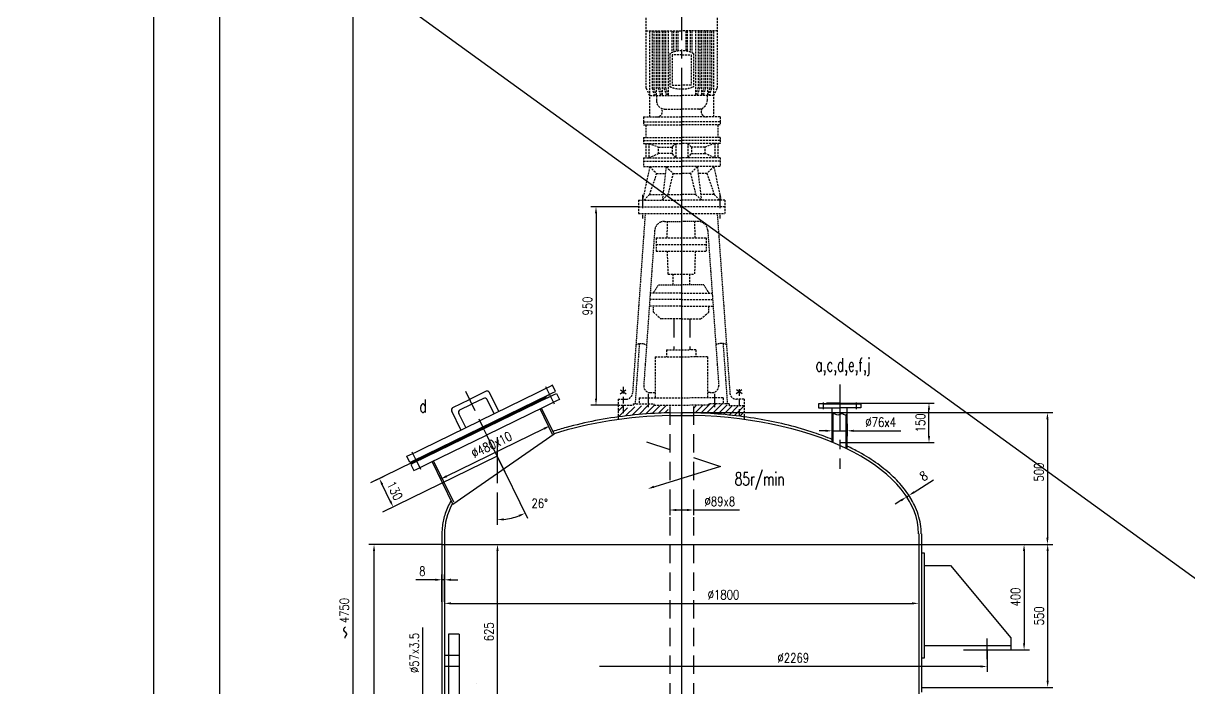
# Model space of a CAD drawing. Header units: millimetres. Extents: x -1762 to 42666, y -863 to 15979.
# Drawn here: x 32795 to 37218, y 2733 to 5254 of the extents above; entities that cross this region are included whole.
import ezdxf

# ---------------------------------------------------------------- set-up
doc = ezdxf.new("R2010")
doc.units = ezdxf.units.MM
doc.header["$LTSCALE"] = 10
doc.header["$MEASUREMENT"] = 0
doc.linetypes.add('CENTER', pattern=[2, 1.25, -0.25, 0.25, -0.25])
doc.linetypes.add('DASHED', pattern=[0.75, 0.5, -0.25])
doc.layers.get('0').update_dxf_attribs({"linetype": 'CONTINUOUS'})
doc.layers.get('DEFPOINTS').update_dxf_attribs({"linetype": 'CONTINUOUS'})
for name, color, linetype in [('1轮廓实线层', 7, 'CONTINUOUS'), ('3中心线层', 1, 'CENTER'), ('4虚线层', 6, 'DASHED'), ('6文字层', 3, 'CONTINUOUS'), ('7标注层', 4, 'CONTINUOUS'), ('图框层', 7, 'CONTINUOUS')]:
    doc.layers.add(name, color=color, linetype=linetype)
doc.styles.add('PC_TEXTSTYLE', font='romans.shx', dxfattribs={"width": 0.8, "bigfont": 'hzfs.shx'})
doc.dimstyles.new('TH_GBDIM', dxfattribs={"dimscale": 10, "dimtxt": 3.5, "dimasz": 2.5, "dimexe": 2, "dimexo": 0, "dimgap": 1.5, "dimtad": 1, "dimdec": 0, "dimzin": 0, "dimdsep": 46, "dimtxsty": 'PC_TEXTSTYLE', "dimcen": 2.5, "dimadec": 0, "dimazin": 0, "dimtfac": 0.714286, "dimtdec": 0, "dimtmove": 0, "dimatfit": 3, "dimfxl": 0, "dimtolj": 1, "dimtzin": 0, "dimarcsym": 0})

# ---------------------------------------------------------------- blocks, each defined once
blk = doc.blocks.new('*D139')
at = {"layer": '7标注层', "color": 0, "lineweight": -2, "ltscale": 14, "transparency": 16777216}
for p, q in [((34393.7, 3056.4), (34393.7, 3032.9)), ((34418.7, 3052.9), (36168.7, 3052.9)), ((36193.7, 3056.4), (36193.7, 3032.9))]:
    blk.add_line(p, q, dxfattribs=at)
at = {"layer": '7标注层', "color": 0, "ltscale": 14, "transparency": 16777216}
for points in [[(34418.7, 3057), (34418.7, 3048.7), (34393.7, 3052.9)], [(36168.7, 3057), (36168.7, 3048.7), (36193.7, 3052.9)]]:
    blk.add_solid(points, dxfattribs=at)
at = {"layer": 'DEFPOINTS', "color": 0, "ltscale": 14, "transparency": 16777216}
for p in [(34393.7, 3056.4), (36193.7, 3056.4), (36193.7, 3052.9)]:
    blk.add_point(p, dxfattribs=at)
at = {"layer": '7标注层', "color": 3, "ltscale": 14, "transparency": 16777216, "insert": (35452.5, 3085.4), "char_height": 35, "attachment_point": 5, "style": 'PC_TEXTSTYLE'}
blk.add_mtext('\\A1;%%c1800{}{}', dxfattribs=at)
blk = doc.blocks.new('*D148')
at = {"layer": '7标注层', "color": 0, "lineweight": -2, "ltscale": 14, "transparency": 16777216}
for p, q in [((34133.3, 3520.1), (34164.3, 3535.2)), ((34187.9, 3441.2), (34157.3, 3504)), ((34185.9, 3412.3), (34216.9, 3427.5))]:
    blk.add_line(p, q, dxfattribs=at)
at = {"layer": '7标注层', "color": 0, "ltscale": 14, "transparency": 16777216}
for points in [[(34161.1, 3505.8), (34153.6, 3502.1), (34146.4, 3526.4)], [(34191.7, 3443), (34184.2, 3439.3), (34198.9, 3418.7)]]:
    blk.add_solid(points, dxfattribs=at)
at = {"layer": 'DEFPOINTS', "color": 0, "ltscale": 14, "transparency": 16777216}
for p in [(34133.3, 3520.1), (34146.4, 3526.4), (34185.9, 3412.3)]:
    blk.add_point(p, dxfattribs=at)
at = {"layer": '7标注层', "color": 3, "ltscale": 14, "transparency": 16777216, "insert": (34205, 3480.4), "char_height": 35, "attachment_point": 5, "rotation": 296, "style": 'PC_TEXTSTYLE'}
blk.add_mtext('\\A1;130{}{}', dxfattribs=at)
blk = doc.blocks.new('*D149')
at = {"layer": '7标注层', "color": 0, "lineweight": -2, "ltscale": 14, "transparency": 16777216}
for p, q in [((34593.7, 3611.3), (34708.1, 3376.8)), ((34593.7, 3470.4), (34593.7, 3350.4))]:
    blk.add_line(p, q, dxfattribs=at)
blk.add_arc((34593.7, 3611.3), 240.9, 275.9493, 290.0507, dxfattribs=at)
at = {"layer": '7标注层', "color": 0, "ltscale": 14, "transparency": 16777216}
for points in [[(34618.9, 3367.5), (34618.5, 3375.8), (34593.7, 3370.4)], [(34674.7, 3388.8), (34677.9, 3381.1), (34699.3, 3394.8)]]:
    blk.add_solid(points, dxfattribs=at)
at = {"layer": 'DEFPOINTS', "color": 0, "ltscale": 14, "transparency": 16777216}
for p in [(34513.5, 3775.8), (34593.7, 3683.6), (34593.7, 3611.3), (34593.7, 3470.4), (34630, 3373.1)]:
    blk.add_point(p, dxfattribs=at)
at = {"layer": '7标注层', "color": 3, "ltscale": 14, "transparency": 16777216, "insert": (34754.9, 3432.3), "char_height": 35, "attachment_point": 5, "style": 'PC_TEXTSTYLE'}
blk.add_mtext('\\A1;26%%d{}{}', dxfattribs=at)
blk = doc.blocks.new('*D151')
at = {"layer": '7标注层', "color": 0, "lineweight": -2, "ltscale": 14, "transparency": 16777216}
for p, q in [((35293.7, 3776.7), (36702.2, 3776.7)), ((36682.2, 3751.7), (36682.2, 3301.7)), ((36193.7, 3276.7), (36702.2, 3276.7))]:
    blk.add_line(p, q, dxfattribs=at)
at = {"layer": '7标注层', "color": 0, "ltscale": 14, "transparency": 16777216}
for points in [[(36678, 3751.7), (36686.3, 3751.7), (36682.2, 3776.7)], [(36678, 3301.7), (36686.3, 3301.7), (36682.2, 3276.7)]]:
    blk.add_solid(points, dxfattribs=at)
at = {"layer": 'DEFPOINTS', "color": 0, "ltscale": 14, "transparency": 16777216}
for p in [(35293.7, 3776.7), (36193.7, 3276.7), (36682.2, 3276.7)]:
    blk.add_point(p, dxfattribs=at)
at = {"layer": '7标注层', "color": 3, "ltscale": 14, "transparency": 16777216, "insert": (36649.7, 3551), "char_height": 35, "attachment_point": 5, "rotation": 90, "style": 'PC_TEXTSTYLE'}
blk.add_mtext('\\A1;500{}{}', dxfattribs=at)
blk = doc.blocks.new('*D152')
at = {"layer": '7标注层', "color": 0, "lineweight": -2, "ltscale": 14, "transparency": 16777216}
for p, q in [((34383.7, 3276.7), (34106.2, 3276.7)), ((34126.2, 1501.7), (34126.2, 3251.7)), ((34383.7, 1476.7), (34106.2, 1476.7))]:
    blk.add_line(p, q, dxfattribs=at)
at = {"layer": '7标注层', "color": 0, "ltscale": 14, "transparency": 16777216}
for points in [[(34122, 3251.7), (34130.3, 3251.7), (34126.2, 3276.7)], [(34122, 1501.7), (34130.3, 1501.7), (34126.2, 1476.7)]]:
    blk.add_solid(points, dxfattribs=at)
at = {"layer": 'DEFPOINTS', "color": 0, "ltscale": 14, "transparency": 16777216}
for p in [(34126.2, 3276.7), (34383.7, 3276.7), (34383.7, 1476.7)]:
    blk.add_point(p, dxfattribs=at)
at = {"layer": '7标注层', "color": 3, "ltscale": 14, "transparency": 16777216, "insert": (34093.7, 2475.5), "char_height": 35, "attachment_point": 5, "rotation": 90, "style": 'PC_TEXTSTYLE'}
blk.add_mtext('\\A1;1800{}{}', dxfattribs=at)
blk = doc.blocks.new('*D153')
at = {"layer": '7标注层', "color": 0, "lineweight": -2, "ltscale": 14, "transparency": 16777216}
for p, q in [((35130.5, 4558.1), (34948.7, 4558.1)), ((34968.7, 4533.1), (34968.7, 3829.8)), ((35052.7, 3804.8), (34948.7, 3804.8))]:
    blk.add_line(p, q, dxfattribs=at)
at = {"layer": '7标注层', "color": 0, "ltscale": 14, "transparency": 16777216}
for points in [[(34964.6, 4533.1), (34972.9, 4533.1), (34968.7, 4558.1)], [(34964.6, 3829.8), (34972.9, 3829.8), (34968.7, 3804.8)]]:
    blk.add_solid(points, dxfattribs=at)
at = {"layer": 'DEFPOINTS', "color": 0, "ltscale": 14, "transparency": 16777216}
for p in [(35130.5, 4558.1), (34968.7, 3804.8), (35052.7, 3804.8)]:
    blk.add_point(p, dxfattribs=at)
at = {"layer": '7标注层', "color": 3, "ltscale": 14, "transparency": 16777216, "insert": (34936.2, 4181.5), "char_height": 35, "attachment_point": 5, "rotation": 90, "style": 'PC_TEXTSTYLE'}
blk.add_mtext('\\A1;950{}{}', dxfattribs=at)
blk = doc.blocks.new('*D154')
at = {"layer": '7标注层', "color": 0, "lineweight": -2, "ltscale": 14, "transparency": 16777216}
for p, q in [((35293.7, 5334.1), (34025.9, 5334.1)), ((34045.9, 5309.1), (34045.9, 889.1)), ((35654.3, 864.1), (34025.9, 864.1))]:
    blk.add_line(p, q, dxfattribs=at)
at = {"layer": '7标注层', "color": 0, "ltscale": 14, "transparency": 16777216}
for points in [[(34041.7, 5309.1), (34050.1, 5309.1), (34045.9, 5334.1)], [(34041.7, 889.1), (34050.1, 889.1), (34045.9, 864.1)]]:
    blk.add_solid(points, dxfattribs=at)
at = {"layer": 'DEFPOINTS', "color": 0, "ltscale": 14, "transparency": 16777216}
for p in [(35293.7, 5334.1), (34045.9, 864.1), (35654.3, 864.1)]:
    blk.add_point(p, dxfattribs=at)
at = {"layer": '7标注层', "color": 3, "ltscale": 14, "transparency": 16777216, "insert": (34013.4, 3025.4), "char_height": 35, "attachment_point": 5, "rotation": 90, "style": 'PC_TEXTSTYLE'}
blk.add_mtext('\\A1;4750{}{}', dxfattribs=at)
blk = doc.blocks.new('*D155')
at = {"layer": '7标注层', "color": 0, "lineweight": -2, "ltscale": 14, "transparency": 16777216}
for p, q in [((35248.7, 3414.5), (35248.7, 3387.2)), ((35273.7, 3407.2), (35313.7, 3407.2)), ((35338.7, 3414.5), (35338.7, 3387.2)), ((35338.7, 3407.2), (35513.7, 3407.2))]:
    blk.add_line(p, q, dxfattribs=at)
at = {"layer": '7标注层', "color": 0, "ltscale": 14, "transparency": 16777216}
for points in [[(35273.7, 3411.4), (35273.7, 3403), (35248.7, 3407.2)], [(35313.7, 3411.4), (35313.7, 3403), (35338.7, 3407.2)]]:
    blk.add_solid(points, dxfattribs=at)
at = {"layer": 'DEFPOINTS', "color": 0, "ltscale": 14, "transparency": 16777216}
for p in [(35248.7, 3414.5), (35338.7, 3414.5), (35338.7, 3407.2)]:
    blk.add_point(p, dxfattribs=at)
at = {"layer": '7标注层', "color": 3, "ltscale": 14, "transparency": 16777216, "insert": (35438.7, 3439.7), "char_height": 35, "attachment_point": 5, "style": 'PC_TEXTSTYLE'}
blk.add_mtext('\\A1;%%c89x8', dxfattribs=at)
blk = doc.blocks.new('*D156')
at = {"layer": '7标注层', "color": 0, "lineweight": -2, "ltscale": 14, "transparency": 16777216}
for p, q in [((34358.7, 3142.4), (34285, 3142.4)), ((34383.7, 3059.2), (34383.7, 3162.4)), ((34393.7, 3142.4), (34383.7, 3142.4)), ((34393.7, 3059.2), (34393.7, 3162.4)), ((34418.7, 3142.4), (34443.7, 3142.4))]:
    blk.add_line(p, q, dxfattribs=at)
at = {"layer": '7标注层', "color": 0, "ltscale": 14, "transparency": 16777216}
for points in [[(34358.7, 3146.6), (34358.7, 3138.2), (34383.7, 3142.4)], [(34418.7, 3146.6), (34418.7, 3138.2), (34393.7, 3142.4)]]:
    blk.add_solid(points, dxfattribs=at)
at = {"layer": 'DEFPOINTS', "color": 0, "ltscale": 14, "transparency": 16777216}
for p in [(34383.7, 3142.4), (34383.7, 3059.2), (34393.7, 3059.2)]:
    blk.add_point(p, dxfattribs=at)
at = {"layer": '7标注层', "color": 3, "ltscale": 14, "transparency": 16777216, "insert": (34309.4, 3174.9), "char_height": 35, "attachment_point": 5, "style": 'PC_TEXTSTYLE'}
blk.add_mtext('\\A1;8', dxfattribs=at)
blk = doc.blocks.new('*D157')
at = {"layer": '7标注层', "color": 0, "lineweight": -2, "ltscale": 14, "transparency": 16777216}
for p, q in [((36176.6, 3475.2), (36250.2, 3521.7)), ((36144.5, 3460.5), (36157.8, 3439.6)), ((36147.1, 3456.5), (36155.5, 3461.9)), ((36153, 3465.9), (36166.2, 3445)), ((36125.9, 3443.1), (36104.8, 3429.8))]:
    blk.add_line(p, q, dxfattribs=at)
at = {"layer": '7标注层', "color": 0, "ltscale": 14, "transparency": 16777216}
for points in [[(36123.7, 3446.7), (36128.2, 3439.6), (36147.1, 3456.5)], [(36174.4, 3478.7), (36178.9, 3471.7), (36155.5, 3461.9)]]:
    blk.add_solid(points, dxfattribs=at)
at = {"layer": 'DEFPOINTS', "color": 0, "ltscale": 14, "transparency": 16777216}
for p in [(36144.5, 3460.5), (36147.1, 3456.5), (36153, 3465.9)]:
    blk.add_point(p, dxfattribs=at)
at = {"layer": '7标注层', "color": 3, "ltscale": 14, "transparency": 16777216, "insert": (36212.2, 3536.2), "char_height": 35, "attachment_point": 5, "rotation": 32.3144, "style": 'PC_TEXTSTYLE'}
blk.add_mtext('\\A1;8', dxfattribs=at)
blk = doc.blocks.new('*D161')
at = {"layer": '7标注层', "color": 0, "lineweight": -2, "ltscale": 14, "transparency": 16777216}
for p, q in [((35865.2, 3734.4), (35865.2, 3687.7)), ((35922.2, 3734.4), (35922.2, 3687.7)), ((35840.2, 3707.7), (35815.2, 3707.7)), ((35865.2, 3707.7), (35922.2, 3707.7)), ((35947.2, 3707.7), (36126.2, 3707.7))]:
    blk.add_line(p, q, dxfattribs=at)
at = {"layer": '7标注层', "color": 0, "ltscale": 14, "transparency": 16777216}
for points in [[(35840.2, 3711.9), (35840.2, 3703.5), (35865.2, 3707.7)], [(35947.2, 3711.9), (35947.2, 3703.5), (35922.2, 3707.7)]]:
    blk.add_solid(points, dxfattribs=at)
at = {"layer": 'DEFPOINTS', "color": 0, "ltscale": 14, "transparency": 16777216}
for p in [(35865.2, 3734.4), (35922.2, 3734.4), (35865.2, 3707.7)]:
    blk.add_point(p, dxfattribs=at)
at = {"layer": '7标注层', "color": 3, "ltscale": 14, "transparency": 16777216, "insert": (36049.2, 3740.2), "char_height": 35, "attachment_point": 5, "style": 'PC_TEXTSTYLE'}
blk.add_mtext('\\A1;%%c76x4{}{}', dxfattribs=at)
blk = doc.blocks.new('*D162')
at = {"layer": '7标注层', "color": 0, "lineweight": -2, "ltscale": 14, "transparency": 16777216}
for p, q in [((35893.7, 3812.8), (36252.6, 3812.8)), ((36232.6, 3687.8), (36232.6, 3787.8)), ((35893.7, 3662.8), (36252.6, 3662.8))]:
    blk.add_line(p, q, dxfattribs=at)
at = {"layer": '7标注层', "color": 0, "ltscale": 14, "transparency": 16777216}
for points in [[(36228.4, 3787.8), (36236.7, 3787.8), (36232.6, 3812.8)], [(36228.4, 3687.8), (36236.7, 3687.8), (36232.6, 3662.8)]]:
    blk.add_solid(points, dxfattribs=at)
at = {"layer": 'DEFPOINTS', "color": 0, "ltscale": 14, "transparency": 16777216}
for p in [(35893.7, 3812.8), (36232.6, 3812.8), (35893.7, 3662.8)]:
    blk.add_point(p, dxfattribs=at)
at = {"layer": '7标注层', "color": 3, "ltscale": 14, "transparency": 16777216, "insert": (36200.1, 3737.8), "char_height": 35, "attachment_point": 5, "rotation": 90, "style": 'PC_TEXTSTYLE'}
blk.add_mtext('\\A1;150{}{}', dxfattribs=at)
blk = doc.blocks.new('*D163')
at = {"layer": '7标注层', "color": 0, "lineweight": -2, "ltscale": 14, "transparency": 16777216}
for p, q in [((34401.6, 3535.3), (34771.9, 3715.9)), ((34786.9, 3742), (34803.1, 3708.9)), ((34371.7, 3539.5), (34387.9, 3506.4))]:
    blk.add_line(p, q, dxfattribs=at)
at = {"layer": '7标注层', "color": 0, "ltscale": 14, "transparency": 16777216}
for points in [[(34770, 3719.6), (34773.7, 3712.1), (34794.3, 3726.9)], [(34399.7, 3539), (34403.4, 3531.5), (34379.1, 3524.3)]]:
    blk.add_solid(points, dxfattribs=at)
at = {"layer": 'DEFPOINTS', "color": 0, "ltscale": 14, "transparency": 16777216}
for p in [(34786.9, 3742), (34794.3, 3726.9), (34371.7, 3539.5)]:
    blk.add_point(p, dxfattribs=at)
at = {"layer": '7标注层', "color": 3, "ltscale": 14, "transparency": 16777216, "insert": (34572.5, 3654.8), "char_height": 35, "attachment_point": 5, "rotation": 26, "style": 'PC_TEXTSTYLE'}
blk.add_mtext('\\A1;%%c480x10{}{}', dxfattribs=at)
blk = doc.blocks.new('*D164')
at = {"layer": '7标注层', "color": 0, "lineweight": -2, "ltscale": 14, "transparency": 16777216}
for p, q in [((34311.7, 2705.2), (34311.7, 2961.5)), ((34256.1, 2680.2), (34331.7, 2680.2)), ((34311.7, 2623.2), (34311.7, 2680.2)), ((34256.1, 2623.2), (34331.7, 2623.2)), ((34311.7, 2598.2), (34311.7, 2573.2))]:
    blk.add_line(p, q, dxfattribs=at)
at = {"layer": '7标注层', "color": 0, "ltscale": 14, "transparency": 16777216}
for points in [[(34307.6, 2705.2), (34315.9, 2705.2), (34311.7, 2680.2)], [(34307.6, 2598.2), (34315.9, 2598.2), (34311.7, 2623.2)]]:
    blk.add_solid(points, dxfattribs=at)
at = {"layer": 'DEFPOINTS', "color": 0, "ltscale": 14, "transparency": 16777216}
for p in [(34256.1, 2680.2), (34256.1, 2623.2), (34311.7, 2623.2)]:
    blk.add_point(p, dxfattribs=at)
at = {"layer": '7标注层', "color": 3, "ltscale": 14, "transparency": 16777216, "insert": (34279.2, 2864.5), "char_height": 35, "attachment_point": 5, "rotation": 90, "style": 'PC_TEXTSTYLE'}
blk.add_mtext('\\A1;%%c57x3.5{}{}', dxfattribs=at)
blk = doc.blocks.new('*D145')
at = {"layer": '7标注层', "color": 0, "lineweight": -2, "ltscale": 14, "transparency": 16777216}
for p, q in [((36193.7, 3276.7), (36613.5, 3276.7)), ((36593.5, 3251.7), (36593.5, 2901.7)), ((36543.7, 2876.7), (36613.5, 2876.7))]:
    blk.add_line(p, q, dxfattribs=at)
at = {"layer": '7标注层', "color": 0, "ltscale": 14, "transparency": 16777216}
for points in [[(36589.3, 3251.7), (36597.7, 3251.7), (36593.5, 3276.7)], [(36589.3, 2901.7), (36597.7, 2901.7), (36593.5, 2876.7)]]:
    blk.add_solid(points, dxfattribs=at)
at = {"layer": 'DEFPOINTS', "color": 0, "ltscale": 14, "transparency": 16777216}
for p in [(36193.7, 3276.7), (36543.7, 2876.7), (36593.5, 2876.7)]:
    blk.add_point(p, dxfattribs=at)
at = {"layer": '7标注层', "color": 3, "ltscale": 14, "transparency": 16777216, "insert": (36561, 3076.7), "char_height": 35, "attachment_point": 5, "rotation": 90, "style": 'PC_TEXTSTYLE'}
blk.add_mtext('\\A1;400{}{}', dxfattribs=at)
blk = doc.blocks.new('*D146')
at = {"layer": '7标注层', "color": 0, "lineweight": -2, "ltscale": 14, "transparency": 16777216}
for p, q in [((36193.7, 3276.7), (36703, 3276.7)), ((36683, 3251.7), (36683, 2759.2)), ((36203.7, 2734.2), (36703, 2734.2))]:
    blk.add_line(p, q, dxfattribs=at)
at = {"layer": '7标注层', "color": 0, "ltscale": 14, "transparency": 16777216}
for points in [[(36678.8, 3251.7), (36687.2, 3251.7), (36683, 3276.7)], [(36678.8, 2759.2), (36687.2, 2759.2), (36683, 2734.2)]]:
    blk.add_solid(points, dxfattribs=at)
at = {"layer": 'DEFPOINTS', "color": 0, "ltscale": 14, "transparency": 16777216}
for p in [(36193.7, 3276.7), (36203.7, 2734.2), (36683, 2734.2)]:
    blk.add_point(p, dxfattribs=at)
at = {"layer": '7标注层', "color": 3, "ltscale": 14, "transparency": 16777216, "insert": (36650.5, 3005.4), "char_height": 35, "attachment_point": 5, "rotation": 90, "style": 'PC_TEXTSTYLE'}
blk.add_mtext('\\A1;550{}{}', dxfattribs=at)
blk = doc.blocks.new('*D147')
at = {"layer": '7标注层', "color": 0, "lineweight": -2, "ltscale": 14, "transparency": 16777216}
for p, q in [((34393.7, 3276.7), (34614.9, 3276.7)), ((34594.9, 2676.7), (34594.9, 3251.7)), ((34425.4, 2651.7), (34614.9, 2651.7))]:
    blk.add_line(p, q, dxfattribs=at)
at = {"layer": '7标注层', "color": 0, "ltscale": 14, "transparency": 16777216}
for points in [[(34590.7, 3251.7), (34599, 3251.7), (34594.9, 3276.7)], [(34590.7, 2676.7), (34599, 2676.7), (34594.9, 2651.7)]]:
    blk.add_solid(points, dxfattribs=at)
at = {"layer": 'DEFPOINTS', "color": 0, "ltscale": 14, "transparency": 16777216}
for p in [(34393.7, 3276.7), (34594.9, 3276.7), (34425.4, 2651.7)]:
    blk.add_point(p, dxfattribs=at)
at = {"layer": '7标注层', "color": 3, "ltscale": 14, "transparency": 16777216, "insert": (34562.4, 2945.1), "char_height": 35, "attachment_point": 5, "rotation": 90, "style": 'PC_TEXTSTYLE'}
blk.add_mtext('\\A1;625{}{}', dxfattribs=at)

msp = doc.modelspace()

# ---------------------------------------------------------------- linework, layer by layer
at = {"ltscale": 14}
for p, q in [((34803.63, 3694.11), (34756.54, 3790.65)), ((34809.4, 3695.97), (34761.93, 3793.28)), ((35865.2, 3664.14), (35865.2, 3794.85)), ((35868.7, 3662.69), (35868.7, 3771.16)), ((35918.7, 3640.27), (35918.7, 3768.23)), ((35922.2, 3638.57), (35922.2, 3794.85)), ((34541.1, 3719.11), (34352.61, 3627.17)), ((34541.22, 3718.86), (34352.73, 3626.92)), ((34425.27, 3429.63), (34346.69, 3590.75)), ((34428.62, 3436.47), (34352.08, 3593.38)), ((34383.7, 3316.68), (34383.7, 1436.68)), ((34383.7, 3276.68), (35338.7, 3276.68)), ((34393.7, 3316.68), (34393.7, 1436.68)), ((35338.7, 3276.68), (36203.7, 3276.68)), ((36193.7, 3316.68), (36193.7, 2760.8)), ((36203.7, 3316.68), (36203.7, 2715.44)), ((36203.7, 3244.68), (36203.7, 2844.68)), ((36203.7, 3244.68), (36213.7, 3244.68)), ((36213.7, 3244.68), (36213.7, 2844.68)), ((36213.7, 3196.68), (36313.7, 3196.68)), ((36313.7, 3196.68), (36543.7, 2922.68)), ((36543.7, 2922.68), (36543.7, 2876.68)), ((36213.7, 2892.68), (36543.7, 2892.68)), ((36363.7, 2876.68), (36543.7, 2876.68)), ((36193.7, 2760.8), (36193.7, 2217.86))]:
    msp.add_line(p, q, dxfattribs=at)
for p, q in [((34408.7, 2935.44), (34408.7, 1574.52)), ((34448.7, 2935.44), (34408.7, 2935.44)), ((34448.7, 2935.44), (34448.7, 1574.52)), ((34393.7, 2856.61), (34448.7, 2856.61)), ((34393.7, 2814.19), (34448.7, 2814.19))]:
    msp.add_line(p, q)
for start_param, end_param in [(4.7624098, 5.2805925), (6.0232063, 6.2831853)]:
    msp.add_ellipse((35293.7, 3316.68), major_axis=(-900, 0), ratio=0.5, start_param=start_param, end_param=end_param, dxfattribs=at)
for points, knots in [([(35248.7, 3776.12), (35234.33, 3775.76), (35219.98, 3775.23), (35164.91, 3772.54), (35124.43, 3769.16), (35044.73, 3759.7), (35005.52, 3753.62), (34929.07, 3738.84), (34891.84, 3730.15), (34838.62, 3715.45), (34821.62, 3710.39), (34804.97, 3705.05)], [4.76213302, 4.76213302, 4.76213302, 4.76213302, 4.80981924, 4.80981924, 4.9455406, 4.9455406, 5.08126196, 5.08126196, 5.21698331, 5.21698331, 5.28240996, 5.28240996, 5.28240996, 5.28240996]), ([(34418.57, 3443.37), (34409.44, 3427.13), (34402.05, 3410.59), (34391.26, 3378.22), (34387.62, 3362.42), (34384.34, 3336.61), (34383.7, 3326.64), (34383.7, 3316.68)], [6.00912232, 6.00912232, 6.00912232, 6.00912232, 6.11797512, 6.11797512, 6.21957132, 6.21957132, 6.28318531, 6.28318531, 6.28318531, 6.28318531])]:
    msp.add_open_spline(points, degree=3, knots=knots, dxfattribs=at)
at = {"color": 0, "linetype": 'ByBlock', "ltscale": 14}
msp.add_solid([(35190.07, 3491.42), (35187.5, 3499.34), (35165.01, 3487.66)], dxfattribs=at)
at = {"layer": '1轮廓实线层', "ltscale": 14}
for p, q in [((32794.98, 6371.56), (42613.46, -746.1)), ((34551.47, 3857.52), (34487.94, 3826.54)), ((34744.9, 3851.73), (34527.39, 3745.64)), ((34599.91, 3781.01), (34564.84, 3852.92)), ((34770.07, 3864), (34744.9, 3851.73)), ((34792.54, 3874.96), (34770.07, 3864)), ((34781.47, 3840.64), (34803.94, 3851.6)), ((34803.77, 3880.44), (34792.54, 3874.96)), ((34815.17, 3857.08), (34803.77, 3880.44)), ((34803.94, 3851.6), (34815.17, 3857.08)), ((34807.44, 3844.41), (34818.68, 3849.88)), ((34818.68, 3849.88), (34830.07, 3826.52)), ((34786.53, 3843.11), (34273.65, 3592.96)), ((34790.04, 3835.92), (34277.15, 3585.77)), ((34425.64, 3796.15), (34487.94, 3826.54)), ((34452.38, 3786.94), (34496.71, 3808.56)), ((34542.26, 3830.78), (34496.71, 3808.56)), ((34540.54, 3718.68), (34758.05, 3824.77)), ((34540.54, 3718.68), (34758.05, 3824.77)), ((34581.94, 3772.25), (34555.63, 3826.18)), ((34758.05, 3824.77), (34779.62, 3835.29)), ((34758.05, 3824.77), (34779.62, 3835.29)), ((34796.37, 3810.08), (34771.2, 3797.8)), ((34777.87, 3838.88), (34781.47, 3840.64)), ((34779.62, 3835.29), (34777.87, 3838.88)), ((34779.62, 3835.29), (34781.38, 3831.69)), ((34781.38, 3831.69), (34784.97, 3833.45)), ((34784.97, 3833.45), (34807.44, 3844.41)), ((34818.84, 3821.04), (34796.37, 3810.08)), ((34830.07, 3826.52), (34818.84, 3821.04)), ((35813.7, 3809.85), (35813.7, 3794.85)), ((35822.2, 3809.85), (35813.7, 3809.85)), ((35840.2, 3809.85), (35822.2, 3809.85)), ((35831.64, 3809.85), (35965.2, 3809.85)), ((35843.7, 3809.85), (35840.2, 3809.85)), ((35843.7, 3812.85), (35843.7, 3809.85)), ((35864.2, 3812.85), (35843.7, 3812.85)), ((35893.7, 3812.85), (35864.2, 3812.85)), ((35893.7, 3812.85), (35923.2, 3812.85)), ((35923.2, 3812.85), (35943.7, 3812.85)), ((35943.7, 3812.85), (35943.7, 3809.85)), ((35943.7, 3809.85), (35947.2, 3809.85)), ((35965.2, 3809.85), (35973.7, 3809.85)), ((35973.7, 3809.85), (35973.7, 3794.85)), ((34456.11, 3710.88), (34421.04, 3782.78)), ((34474.08, 3719.64), (34447.78, 3773.57)), ((34771.2, 3797.8), (34553.7, 3691.72)), ((35248.7, 3776.12), (35338.7, 3776.68)), ((35248.7, 3766.12), (35338.7, 3766.11)), ((35813.7, 3794.85), (35822.2, 3794.85)), ((35822.2, 3794.85), (35840.2, 3794.85)), ((35840.2, 3794.85), (35864.2, 3794.85)), ((35864.2, 3794.85), (35893.7, 3794.85)), ((35923.2, 3794.85), (35893.7, 3794.85)), ((35947.2, 3794.85), (35923.2, 3794.85)), ((35965.2, 3794.85), (35947.2, 3794.85)), ((35973.7, 3794.85), (35965.2, 3794.85)), ((34309.89, 3639.56), (34527.39, 3745.64)), ((34540.54, 3718.68), (34323.04, 3612.59)), ((34336.19, 3585.63), (34553.7, 3691.72)), ((34425.27, 3429.63), (34809.4, 3695.97)), ((34262.25, 3616.33), (34284.72, 3627.28)), ((34284.72, 3627.28), (34309.89, 3639.56)), ((35160.27, 3666.42), (35248.7, 3636.7)), ((34251.01, 3610.85), (34262.25, 3616.33)), ((34262.41, 3587.48), (34251.01, 3610.85)), ((34273.65, 3592.96), (34262.41, 3587.48)), ((34277.15, 3585.77), (34265.92, 3580.29)), ((34299.71, 3605.67), (34296.12, 3603.92)), ((34303.22, 3598.48), (34299.62, 3596.73)), ((34301.47, 3602.07), (34299.71, 3605.67)), ((34323.04, 3612.59), (34301.47, 3602.07)), ((34323.04, 3612.59), (34301.47, 3602.07)), ((34301.47, 3602.07), (34303.22, 3598.48)), ((34311.02, 3573.36), (34336.19, 3585.63)), ((35338.7, 3606.45), (35440.72, 3572.16)), ((34265.92, 3580.29), (34277.32, 3556.92)), ((34277.32, 3556.92), (34288.55, 3562.4)), ((34288.55, 3562.4), (34311.02, 3573.36)), ((35440.72, 3572.16), (35175.57, 3490.64)), ((36213.7, 2844.68), (36203.7, 2844.68)), ((34515.2, 2747.93), (34515.2, 2747.93))]:
    msp.add_line(p, q, dxfattribs=at)
msp.add_lwpolyline([(35922.2, 3769.91, -0.0528224), (35918.23, 3768.06, -0.0729934), (35915.1, 3767.48, -0.1738746), (35908.09, 3769.7, 0.1660823), (35900.81, 3772.12, 0.1622777), (35893.7, 3769.69, -0.1622777), (35886.6, 3767.27, -0.1660823), (35879.32, 3769.69, 0.1738746), (35872.31, 3771.91, 0.0729934), (35869.18, 3771.33, 0.0528224), (35865.2, 3769.48)], format="xyb", dxfattribs=at)
for centre, start, end in [((34555.86, 3848.53), 26, 116), ((34546.65, 3821.79), 26, 116), ((34430.02, 3787.16), 116, 206), ((34456.77, 3777.95), 116, 206)]:
    msp.add_arc(centre, 10, start, end, dxfattribs=at)
msp.add_ellipse((35293.45, 3316.68), major_axis=(899.75, 0), ratio=0.500139, start_param=0, end_param=1.5204833, dxfattribs=at)
for points, knots in [([(35865.2, 3674.95), (35843.13, 3683.93), (35820.22, 3692.4), (35765.25, 3710.77), (35732.63, 3720.26), (35665.33, 3737.13), (35630.64, 3744.51), (35559.72, 3757.05), (35523.49, 3762.21), (35450.04, 3770.25), (35412.82, 3773.12), (35363.26, 3775.37), (35351.11, 3775.8), (35338.95, 3776.11)], [0.88761149, 0.88761149, 0.88761149, 0.88761149, 0.98163954, 0.98163954, 1.10625751, 1.10625751, 1.23087548, 1.23087548, 1.35549345, 1.35549345, 1.48011142, 1.48011142, 1.52048327, 1.52048327, 1.52048327, 1.52048327]), ([(36203.2, 3316.68), (36203.2, 3328.89), (36202.25, 3341.11), (36198.45, 3365.44), (36195.6, 3377.56), (36188.04, 3401.59), (36183.34, 3413.51), (36168.75, 3444.12), (36157.47, 3462.6), (36130.51, 3498.58), (36114.83, 3516.08), (36079.38, 3549.88), (36059.59, 3566.18), (36016.22, 3597.36), (35992.64, 3612.24), (35952.84, 3634.38), (35937.79, 3642.17), (35922.2, 3649.68)], [0, 0, 0, 0, 0.07797724, 0.07797724, 0.15595449, 0.15595449, 0.23393173, 0.23393173, 0.3585497, 0.3585497, 0.48316767, 0.48316767, 0.60778564, 0.60778564, 0.7324036, 0.7324036, 0.80379185, 0.80379185, 0.80379185, 0.80379185])]:
    msp.add_open_spline(points, degree=3, knots=knots, dxfattribs=at)
at = {"layer": '1轮廓实线层', "ltscale": 14, "start_tangent": (-0.6281236, -0.7781136)}
msp.add_spline([(34017.37, 2963.02), (34009.98, 2951.3), (34021.72, 2937.84), (34015.63, 2923.51), (34015.63, 2921.34)], degree=3, dxfattribs=at)
at = {"layer": '3中心线层', "ltscale": 14}
for p, q in [((35293.7, 5365.15), (35293.7, 1784.98)), ((35293.7, 4949.04), (35293.7, 873.91)), ((34632.62, 3531.45), (34474.12, 3856.44)), ((34794.89, 3841.62), (34778.67, 3874.88)), ((35893.7, 3882.96), (35893.7, 3563.58)), ((34794.02, 3843.42), (34810.24, 3810.16)), ((35831.2, 3814.85), (35831.2, 3789.85)), ((35956.2, 3814.85), (35956.2, 3789.85)), ((34538.35, 3723.17), (34555.89, 3687.22)), ((34593.7, 3683.6), (34593.7, 3470.39)), ((34287.07, 3593.94), (34270.85, 3627.2)), ((34286.2, 3595.74), (34302.42, 3562.48)), ((36453.7, 2841.02), (36453.7, 2919.63))]:
    msp.add_line(p, q, dxfattribs=at)
at = {"layer": '4虚线层', "ltscale": 1.5}
for p, q in [((35159.26, 5007.65), (35159.26, 5290.03)), ((35429.28, 5007.65), (35429.28, 5290.03)), ((35159.26, 5225.63), (35294.27, 5225.63)), ((35173.12, 4979.58), (35173.12, 5225.63)), ((35181.44, 5226.48), (35181.44, 5008.38)), ((35187.59, 5225.63), (35187.59, 5007.53)), ((35196.81, 5225.63), (35196.81, 4979.58)), ((35203.68, 5225.63), (35203.68, 5010.03)), ((35209.97, 5225.63), (35209.97, 5010.03)), ((35220.01, 5225.63), (35220.01, 4979.58)), ((35225.95, 5225.63), (35225.95, 5010.03)), ((35232.25, 5225.63), (35232.25, 5010.03)), ((35242.29, 5225.63), (35242.29, 4979.58)), ((35256.65, 5224.73), (35256.65, 5142.93)), ((35262.78, 5225.63), (35262.78, 5145.28)), ((35273.19, 5225.63), (35273.19, 5148.51)), ((35279.49, 5225.63), (35279.49, 5149.04)), ((35429.28, 5225.63), (35294.27, 5225.63)), ((35309.05, 5225.63), (35309.05, 5149.04)), ((35315.35, 5225.63), (35315.35, 5148.51)), ((35325.76, 5225.63), (35325.76, 5145.28)), ((35332.06, 5225.63), (35332.06, 5142.86)), ((35346.25, 5225.63), (35346.25, 4979.58)), ((35356.29, 5225.63), (35356.29, 5010.03)), ((35362.5, 5224.99), (35362.5, 5009.39)), ((35368.53, 5225.63), (35368.53, 4979.58)), ((35378.57, 5225.63), (35378.57, 5010.03)), ((35384.87, 5225.63), (35384.87, 5010.03)), ((35391.74, 5225.63), (35391.74, 4979.58)), ((35400.95, 5225.63), (35400.95, 5007.53)), ((35407.12, 5224.84), (35407.12, 5006.74)), ((35415.42, 4979.58), (35415.42, 5225.63)), ((35249.15, 5139.25), (35249.15, 5014.03)), ((35258.39, 5134.61), (35258.39, 5019.19)), ((35294.27, 5134.61), (35258.39, 5134.61)), ((35294.27, 5134.61), (35330.15, 5134.61)), ((35330.15, 5134.61), (35330.15, 5019.19)), ((35339.39, 5139.25), (35339.39, 5014.03)), ((35173.12, 4979.58), (35159.26, 5007.65)), ((35181.44, 5008.38), (35190.66, 4980.43)), ((35187.59, 5007.53), (35196.81, 4979.58)), ((35203.68, 5010.03), (35213.71, 4979.58)), ((35209.97, 5010.03), (35220.01, 4979.58)), ((35226.08, 5009.24), (35236.12, 4978.79)), ((35232.25, 5010.03), (35242.29, 4979.58)), ((35258.39, 5019.19), (35294.27, 5019.19)), ((35330.15, 5019.19), (35294.27, 5019.19)), ((35356.29, 5010.03), (35346.25, 4979.58)), ((35362.5, 5009.39), (35352.47, 4978.94)), ((35378.57, 5010.03), (35368.53, 4979.58)), ((35384.87, 5010.03), (35374.83, 4979.58)), ((35400.95, 5007.53), (35391.74, 4979.58)), ((35407.12, 5006.74), (35397.91, 4978.79)), ((35415.42, 4979.58), (35429.28, 5007.65)), ((35173.12, 4979.58), (35294.27, 4979.58)), ((35173.12, 4898.78), (35173.12, 4979.58)), ((35198.33, 4979.58), (35198.33, 4960.23)), ((35415.42, 4979.58), (35294.27, 4979.58)), ((35390.22, 4979.58), (35390.22, 4960.23)), ((35415.42, 4898.78), (35415.42, 4979.58)), ((35229.82, 4928.74), (35294.27, 4928.74)), ((35358.72, 4928.74), (35294.27, 4928.74)), ((35148.89, 4898.78), (35294.27, 4898.78)), ((35148.89, 4898.78), (35148.89, 4880.63)), ((35148.89, 4880.63), (35294.27, 4880.63)), ((35148.89, 4880.63), (35148.89, 4869.25)), ((35148.89, 4869.25), (35294.27, 4869.25)), ((35157.96, 4869.25), (35157.96, 4821.26)), ((35439.65, 4898.78), (35294.27, 4898.78)), ((35439.65, 4880.63), (35294.27, 4880.63)), ((35439.65, 4869.25), (35294.27, 4869.25)), ((35430.58, 4869.25), (35430.58, 4821.26)), ((35439.65, 4898.78), (35439.65, 4880.63)), ((35439.65, 4880.63), (35439.65, 4869.25)), ((35148.89, 4821.26), (35294.27, 4821.26)), ((35148.89, 4821.26), (35148.89, 4798.5)), ((35148.89, 4809.88), (35294.27, 4809.88)), ((35148.89, 4798.5), (35294.27, 4798.5)), ((35157.96, 4798.5), (35157.96, 4744.19)), ((35169.29, 4798.5), (35205.56, 4784.33)), ((35169.29, 4798.5), (35169.29, 4744.19)), ((35205.56, 4759.41), (35205.56, 4784.33)), ((35205.56, 4784.33), (35257.69, 4784.33)), ((35271.28, 4798.5), (35257.69, 4784.33)), ((35257.69, 4784.33), (35257.69, 4759.41)), ((35271.28, 4798.5), (35271.28, 4744.19)), ((35439.65, 4821.26), (35294.27, 4821.26)), ((35439.65, 4809.88), (35294.27, 4809.88)), ((35439.65, 4798.5), (35294.27, 4798.5)), ((35317.26, 4798.5), (35317.26, 4744.19)), ((35317.26, 4798.5), (35330.86, 4784.33)), ((35382.99, 4784.33), (35330.86, 4784.33)), ((35330.86, 4784.33), (35330.86, 4759.41)), ((35419.25, 4798.5), (35382.99, 4784.33)), ((35382.99, 4759.41), (35382.99, 4784.33)), ((35419.25, 4798.5), (35419.25, 4744.19)), ((35430.58, 4798.5), (35430.58, 4744.19)), ((35439.65, 4821.26), (35439.65, 4798.5)), ((35148.89, 4744.19), (35294.27, 4744.19)), ((35148.89, 4744.19), (35148.89, 4710.17)), ((35169.29, 4744.19), (35205.56, 4759.41)), ((35257.69, 4759.41), (35205.56, 4759.41)), ((35271.28, 4744.19), (35257.69, 4759.41)), ((35439.65, 4744.19), (35294.27, 4744.19)), ((35317.26, 4744.19), (35330.86, 4759.41)), ((35330.86, 4759.41), (35382.99, 4759.41)), ((35419.25, 4744.19), (35382.99, 4759.41)), ((35439.65, 4744.19), (35439.65, 4710.17)), ((35172.69, 4710.17), (35145.49, 4583.34)), ((35148.89, 4730.55), (35294.27, 4730.55)), ((35148.89, 4710.17), (35294.27, 4710.17)), ((35172.69, 4710.17), (35198.76, 4684.67)), ((35235.02, 4710.17), (35220.29, 4583.34)), ((35235.02, 4710.17), (35261.08, 4684.67)), ((35439.65, 4730.55), (35294.27, 4730.55)), ((35439.65, 4710.17), (35294.27, 4710.17)), ((35353.52, 4710.17), (35327.46, 4684.67)), ((35353.52, 4710.17), (35368.25, 4583.34)), ((35415.85, 4710.17), (35389.79, 4684.67)), ((35415.85, 4710.17), (35443.05, 4583.34)), ((35198.76, 4684.67), (35171.56, 4604.88)), ((35198.76, 4684.67), (35232.06, 4684.67)), ((35261.08, 4684.67), (35241.82, 4604.88)), ((35261.08, 4684.67), (35294.27, 4684.67)), ((35327.46, 4684.67), (35294.27, 4684.67)), ((35327.46, 4684.67), (35346.72, 4604.88)), ((35389.79, 4684.67), (35356.48, 4684.67)), ((35389.79, 4684.67), (35416.98, 4604.88)), ((35171.56, 4604.88), (35151.16, 4583.34)), ((35171.56, 4604.88), (35222.79, 4604.88)), ((35241.82, 4604.88), (35220.29, 4583.34)), ((35241.82, 4604.88), (35294.27, 4604.88)), ((35346.72, 4604.88), (35294.27, 4604.88)), ((35346.72, 4604.88), (35368.25, 4583.34)), ((35416.98, 4604.88), (35365.75, 4604.88)), ((35416.98, 4604.88), (35437.38, 4583.34)), ((35130.51, 4583.34), (35294.27, 4583.34)), ((35130.51, 4583.34), (35130.51, 4532.95)), ((35130.51, 4558.14), (35294.27, 4558.14)), ((35458.03, 4583.34), (35294.27, 4583.34)), ((35458.03, 4558.14), (35294.27, 4558.14)), ((35458.03, 4558.14), (35294.27, 4558.14)), ((35458.03, 4583.34), (35458.03, 4532.95)), ((35130.51, 4532.95), (35458.03, 4532.95)), ((35238.53, 4440.2), (35240.76, 4502.58)), ((35345.61, 4440.2), (35343.38, 4502.58)), ((35197.59, 4440.2), (35386.55, 4440.2)), ((35197.59, 4440.2), (35197.59, 4389.81)), ((35386.55, 4440.2), (35386.55, 4389.81)), ((35197.59, 4415.01), (35386.55, 4415.01)), ((35197.59, 4415.01), (35386.55, 4415.01)), ((35197.59, 4389.81), (35386.55, 4389.81)), ((35238.53, 4389.81), (35241.68, 4301.63)), ((35345.61, 4389.81), (35342.46, 4301.63)), ((35241.68, 4301.63), (35342.46, 4301.63)), ((35260.58, 4301.63), (35260.58, 4261.06)), ((35323.56, 4301.63), (35323.56, 4261.06)), ((35323.56, 4301.63), (35323.56, 4261.06)), ((35292.07, 4205.42), (35172.74, 4205.42)), ((35292.07, 4230.62), (35174.52, 4230.62)), ((35292.07, 4230.62), (35409.62, 4230.62)), ((35292.07, 4205.42), (35411.4, 4205.42)), ((35292.07, 4180.23), (35171.04, 4180.23)), ((35292.07, 4180.23), (35413.1, 4180.23)), ((35186.88, 4157.3), (35215.65, 4132.36)), ((35292.07, 4132.36), (35215.65, 4132.36)), ((35292.07, 4132.36), (35368.49, 4132.36)), ((35397.25, 4157.3), (35368.49, 4132.36)), ((35192.66, 3988.26), (35324.6, 3988.26)), ((35192.66, 3988.26), (35192.66, 3832.55)), ((35236.64, 4015.18), (35236.64, 3988.26)), ((35236.64, 4015.18), (35324.6, 4015.18)), ((35347.5, 4015.18), (35324.6, 4015.18)), ((35391.48, 3988.26), (35324.6, 3988.26)), ((35347.5, 4015.18), (35347.5, 3988.26)), ((35391.48, 3988.26), (35391.48, 3832.55)), ((35174.89, 3852.78), (35192.66, 3852.78)), ((35401.65, 3852.78), (35391.48, 3852.78)), ((35052.72, 3827.51), (35052.72, 3752.8)), ((35052.72, 3827.51), (35082.18, 3827.51)), ((35052.72, 3804.78), (35109.41, 3804.78)), ((35109.41, 3809.87), (35109.41, 3804.78)), ((35109.41, 3809.87), (35188.77, 3809.87)), ((35132.72, 3832.55), (35324.6, 3832.55)), ((35132.72, 3832.55), (35132.72, 3809.87)), ((35188.77, 3809.87), (35188.77, 3804.83)), ((35188.77, 3804.83), (35324.6, 3804.83)), ((35451.42, 3832.55), (35324.6, 3832.55)), ((35395.37, 3804.83), (35324.6, 3804.83)), ((35474.73, 3809.87), (35395.37, 3809.87)), ((35395.37, 3809.87), (35395.37, 3804.83)), ((35451.42, 3832.55), (35451.42, 3809.87)), ((35474.73, 3809.87), (35474.73, 3802.31)), ((35531.41, 3827.51), (35501.38, 3827.51)), ((35531.41, 3827.51), (35531.41, 3753.45)), ((35531.41, 3802.31), (35474.73, 3802.31))]:
    msp.add_line(p, q, dxfattribs=at)
at = {"layer": '4虚线层', "ltscale": 10}
for p, q in [((35145.27, 4602.58), (35145.27, 4513.7)), ((35438.87, 4602.58), (35438.87, 4513.7)), ((35052.72, 3781.83), (35075.67, 3804.78)), ((35052.72, 3758.92), (35098.58, 3804.78)), ((35052.72, 3804.74), (35052.76, 3804.78)), ((35080.68, 3763.96), (35126.59, 3809.87)), ((35106.52, 3766.89), (35149.5, 3809.87)), ((35131.92, 3769.39), (35172.41, 3809.87)), ((35156.92, 3771.48), (35190.28, 3804.83)), ((35166.1, 3848.03), (35166.1, 3785.84)), ((35181.54, 3773.19), (35213.19, 3804.83)), ((35205.8, 3774.54), (35236.1, 3804.83)), ((35338.7, 3792.89), (35350.65, 3804.83)), ((35345.93, 3777.2), (35373.56, 3804.83)), ((35366.83, 3775.2), (35401.51, 3809.87)), ((35388.72, 3774.18), (35424.42, 3809.87)), ((35410.36, 3772.9), (35447.33, 3809.87)), ((35418.04, 3848.03), (35418.04, 3785.84)), ((35431.75, 3771.38), (35470.24, 3809.87)), ((35229.72, 3775.55), (35242.25, 3788.07)), ((35452.9, 3769.62), (35485.59, 3802.31)), ((35473.81, 3767.63), (35508.5, 3802.31)), ((35494.5, 3765.4), (35531.41, 3802.31)), ((35514.96, 3762.95), (35531.41, 3779.41))]:
    msp.add_line(p, q, dxfattribs=at)
at = {"layer": '4虚线层'}
for p, q in [((35155.45, 4532.95), (35107.31, 3850.93)), ((35428.69, 4532.95), (35476.83, 3850.93)), ((35228.93, 4502.58), (35292.07, 4502.58)), ((35355.21, 4502.58), (35292.07, 4502.58)), ((35191.24, 4467.45), (35149.76, 3879.75)), ((35392.9, 4467.45), (35434.38, 3879.75)), ((35186.25, 4230.62), (35205.64, 4261.06)), ((35205.64, 4261.06), (35292.07, 4261.06)), ((35378.49, 4261.06), (35292.07, 4261.06)), ((35397.89, 4230.62), (35378.49, 4261.06)), ((35186.88, 4157.3), (35186.88, 4180.23)), ((35397.25, 4157.3), (35397.25, 4180.23)), ((35133.2, 4038.88), (35117.04, 3809.87)), ((35450.93, 4038.88), (35467.1, 3809.87)), ((35401.65, 3852.78), (35409.25, 3852.78))]:
    msp.add_line(p, q, dxfattribs=at)
at = {"layer": '4虚线层', "ltscale": 14}
for p, q in [((35263.94, 4132.22), (35263.94, 4015.18)), ((35324.6, 4132.24), (35324.6, 4015.18)), ((35060.66, 3847.94), (35082.42, 3863.07)), ((35061.61, 3863.07), (35083.37, 3847.94)), ((35522.43, 3862.73), (35500.67, 3847.6)), ((35523.37, 3847.6), (35501.61, 3862.73)), ((35248.7, 3800.14), (35248.7, 2648.18)), ((35338.7, 3800.14), (35338.7, 2648.18))]:
    msp.add_line(p, q, dxfattribs=at)
at = {"layer": '4虚线层', "ltscale": 5}
for p, q in [((35071.62, 3874.43), (35071.62, 3762.84)), ((35512.52, 3865.43), (35512.52, 3762.84))]:
    msp.add_line(p, q, dxfattribs=at)
at = {"layer": '4虚线层', "ltscale": 1.5}
for centre, radius, start, end in [((35289.18, 5067.09), 82.52, 86.46349, 119.02008), ((35299.36, 5067.09), 82.52, 60.97992, 93.53651), ((35286.65, 5090.61), 85.28, 243.90995, 275.1264), ((35301.89, 5090.61), 85.28, 264.8736, 296.09005), ((35229.82, 4960.23), 31.49, 180, 270), ((35358.72, 4960.23), 31.49, 270, 360), ((35200.03, 4919.28), 20.58, 264.64409, 37.24405), ((35388.52, 4919.28), 20.58, 142.75595, 275.35591), ((35082.18, 3852.7), 25.19, 270, 355.96277), ((35174.89, 3877.98), 25.19, 175.96277, 270), ((35409.25, 3877.98), 25.19, 270, 4.03723), ((35501.96, 3852.7), 25.19, 184.03723, 270)]:
    msp.add_arc(centre, radius, start, end, dxfattribs=at)
at = {"layer": '4虚线层'}
for centre, start, end in [((35228.93, 4464.79), 90, 175.96277), ((35355.21, 4464.79), 4.03723, 90)]:
    msp.add_arc(centre, 37.79, start, end, dxfattribs=at)
for points in [[(35120.32, 4035.19), (35121.14, 4035.49), (35127.35, 4037.7), (35141.29, 4041.51), (35153.43, 4036.31), (35160.65, 4034.14)], [(35463.82, 4035.19), (35462.99, 4035.49), (35456.79, 4037.7), (35442.85, 4041.51), (35430.71, 4036.31), (35423.49, 4034.14)]]:
    msp.add_open_spline(points, degree=3, knots=[12.0761746, 12.0761746, 12.0761746, 12.0761746, 14.1601705, 27.5696453, 45.0810451, 45.0810451, 45.0810451, 45.0810451], dxfattribs=at)
at = {"layer": '4虚线层', "linetype": 'ByBlock', "ltscale": 14}
for p in [(35293.7, 3771.2), (35294.09, 3771.74)]:
    msp.add_point(p, dxfattribs=at)
at = {"layer": '7标注层', "ltscale": 14}
for p, q in [((34540.54, 3718.68), (34112.64, 3509.98)), ((34593.7, 3611.25), (34158.32, 3398.9))]:
    msp.add_line(p, q, dxfattribs=at)
at = {"layer": '7标注层', "linetype": 'ByBlock', "ltscale": 14}
for p, q in [((36453.7, 2876.68), (36453.7, 2793.45)), ((36428.7, 2813.45), (34981.97, 2813.45))]:
    msp.add_line(p, q, dxfattribs=at)
msp.add_solid([(36428.7, 2817.62), (36428.7, 2809.29), (36453.7, 2813.45)], dxfattribs=at)
at = {"layer": 'DEFPOINTS', "color": 0, "ltscale": 14}
msp.add_line((33289.25, 5840), (33289.25, -100), dxfattribs=at)
at = {"layer": 'DEFPOINTS', "color": 0, "linetype": 'ByBlock', "ltscale": 14}
msp.add_point((36453.7, 2876.68), dxfattribs=at)
at = {"layer": '图框层', "color": 7, "ltscale": 14}
msp.add_line((33539.25, 5740), (33539.25, 0), dxfattribs=at)

# ---------------------------------------------------------------- texts
at = {"color": 3, "linetype": 'ByBlock', "ltscale": 14, "insert": (35717.43, 2845.95), "char_height": 35, "attachment_point": 5, "style": 'PC_TEXTSTYLE'}
msp.add_mtext('\\A1;∅2269', dxfattribs=at)
at = {"layer": '6文字层', "ltscale": 14, "style": 'PC_TEXTSTYLE', "width": 0.667}
for s, p in [('a,c,d,e,f,j', (35801.9, 3933.09)), ('d', (34298.51, 3776.88)), ('85r/min', (35495.53, 3500.1))]:
    msp.add_text(s, height=50, dxfattribs=at).set_placement(p)

# ---------------------------------------------------------------- dimensions: what is measured, and where the dimension line sits
at = {"layer": '7标注层', "ltscale": 14}
for base, p1, p2, angle, text, picture, middle, dimtype in [((34045.91, 864.15), (35293.7, 5334.12), (35654.32, 864.15), 90, '4750{}{}', '*D154', (34045.91, 3025.39), 160), ((36232.57, 3812.85), (35893.7, 3662.85), (35893.7, 3812.85), 90, '150{}{}', '*D162', (36232.57, 3737.85), 160), ((36682.16, 3276.68), (35293.7, 3776.68), (36193.7, 3276.68), 90, '500{}{}', '*D151', (36682.16, 3550.99), 160), ((35865.2, 3707.68), (35922.2, 3734.37), (35865.2, 3734.37), 180, '%%c76x4{}{}', '*D161', (36049.2, 3707.68), 161), ((36147.07, 3456.51), (36152.98, 3465.87), (36144.53, 3460.53), 212.31442, '8', '*D157', (36229.61, 3508.72), 161), ((34146.36, 3526.42), (34185.89, 3412.35), (34133.35, 3520.08), 116, '130{}{}', '*D148', (34175.75, 3466.17), 161), ((34126.18, 3276.68), (34383.7, 1476.68), (34383.7, 3276.68), 90, '1800{}{}', '*D152', (34126.18, 2475.46), 160), ((34594.87, 3276.68), (34425.38, 2651.68), (34393.7, 3276.68), 90, '625{}{}', '*D147', (34594.87, 2945.14), 160), ((36593.5, 2876.68), (36193.7, 3276.68), (36543.7, 2876.68), 90, '400{}{}', '*D145', (36593.5, 3076.68), 160), ((34383.7, 3142.39), (34393.7, 3059.21), (34383.7, 3059.21), 180, '8', '*D156', (34309.37, 3142.39), 161), ((36193.7, 3052.86), (34393.7, 3056.43), (36193.7, 3056.43), 0, '%%c1800{}{}', '*D139', (35452.52, 3052.86), 161), ((34311.72, 2623.18), (34256.07, 2680.18), (34256.07, 2623.18), 270, '%%c57x3.5{}{}', '*D164', (34311.72, 2864.48), 161)]:
    dim = msp.add_linear_dim(base=base, p1=p1, p2=p2, angle=angle, text=text, dimstyle='TH_GBDIM', override={"dimgap": 1.5, "dimtad": 1, "dimjust": 0, "dimse1": 0, "dimse2": 0, "dimsd1": 0, "dimsd2": 0, "dimclrt": 3, "dimtvp": 0}, dxfattribs=at)
    dim.commit()
    dim.dimension.update_dxf_attribs({"geometry": picture, "text_midpoint": middle, "dimtype": dimtype})
for base, p1, p2, text, picture, middle in [((34968.73, 3804.78), (35130.51, 4558.14), (35052.72, 3804.78), '950{}{}', '*D153', (34936.23, 4181.46)), ((36682.99, 2734.18), (36193.7, 3276.68), (36203.7, 2734.18), '550{}{}', '*D146', (36650.49, 3005.43))]:
    dim = msp.add_linear_dim(base=base, p1=p1, p2=p2, angle=90, text=text, dimstyle='TH_GBDIM', override={"dimgap": 1.5, "dimtad": 1, "dimjust": 0, "dimse1": 0, "dimse2": 0, "dimsd1": 0, "dimsd2": 0, "dimclrt": 3, "dimtvp": 0}, dxfattribs=at)
    dim.commit()
    dim.dimension.update_dxf_attribs({"geometry": picture, "text_midpoint": middle})
dim = msp.add_angular_dim_2l(base=(34630, 3373.13), line1=((34593.7, 3611.25), (34513.47, 3775.76)), line2=((34593.7, 3683.6), (34593.7, 3470.39)), text='26%%d{}{}', dimstyle='TH_GBDIM', override={"dimtad": 0, "dimtih": 1, "dimtoh": 1, "dimclrt": 3, "dimadec": 1}, dxfattribs=at)
dim.commit()
dim.dimension.update_dxf_attribs({"geometry": '*D149', "text_midpoint": (34754.93, 3432.29), "dimtype": 162})
for p1, p2, distance, text, picture, middle in [((34371.69, 3539.5), (34786.93, 3742.02), -16.88, '%%c480x10{}{}', '*D163', (34572.46, 3654.8)), ((35248.7, 3414.52), (35338.7, 3414.52), -7.31, '%%c89x8', '*D155', (35438.7, 3439.7))]:
    dim = msp.add_aligned_dim(p1=p1, p2=p2, distance=distance, text=text, dimstyle='TH_GBDIM', override={"dimgap": 1.5, "dimtad": 1, "dimjust": 0, "dimse1": 0, "dimse2": 0, "dimsd1": 0, "dimsd2": 0, "dimclrt": 3, "dimtvp": 0}, dxfattribs=at)
    dim.commit()
    dim.dimension.update_dxf_attribs({"geometry": picture, "text_midpoint": middle})

doc.saveas('drawing.dxf')
